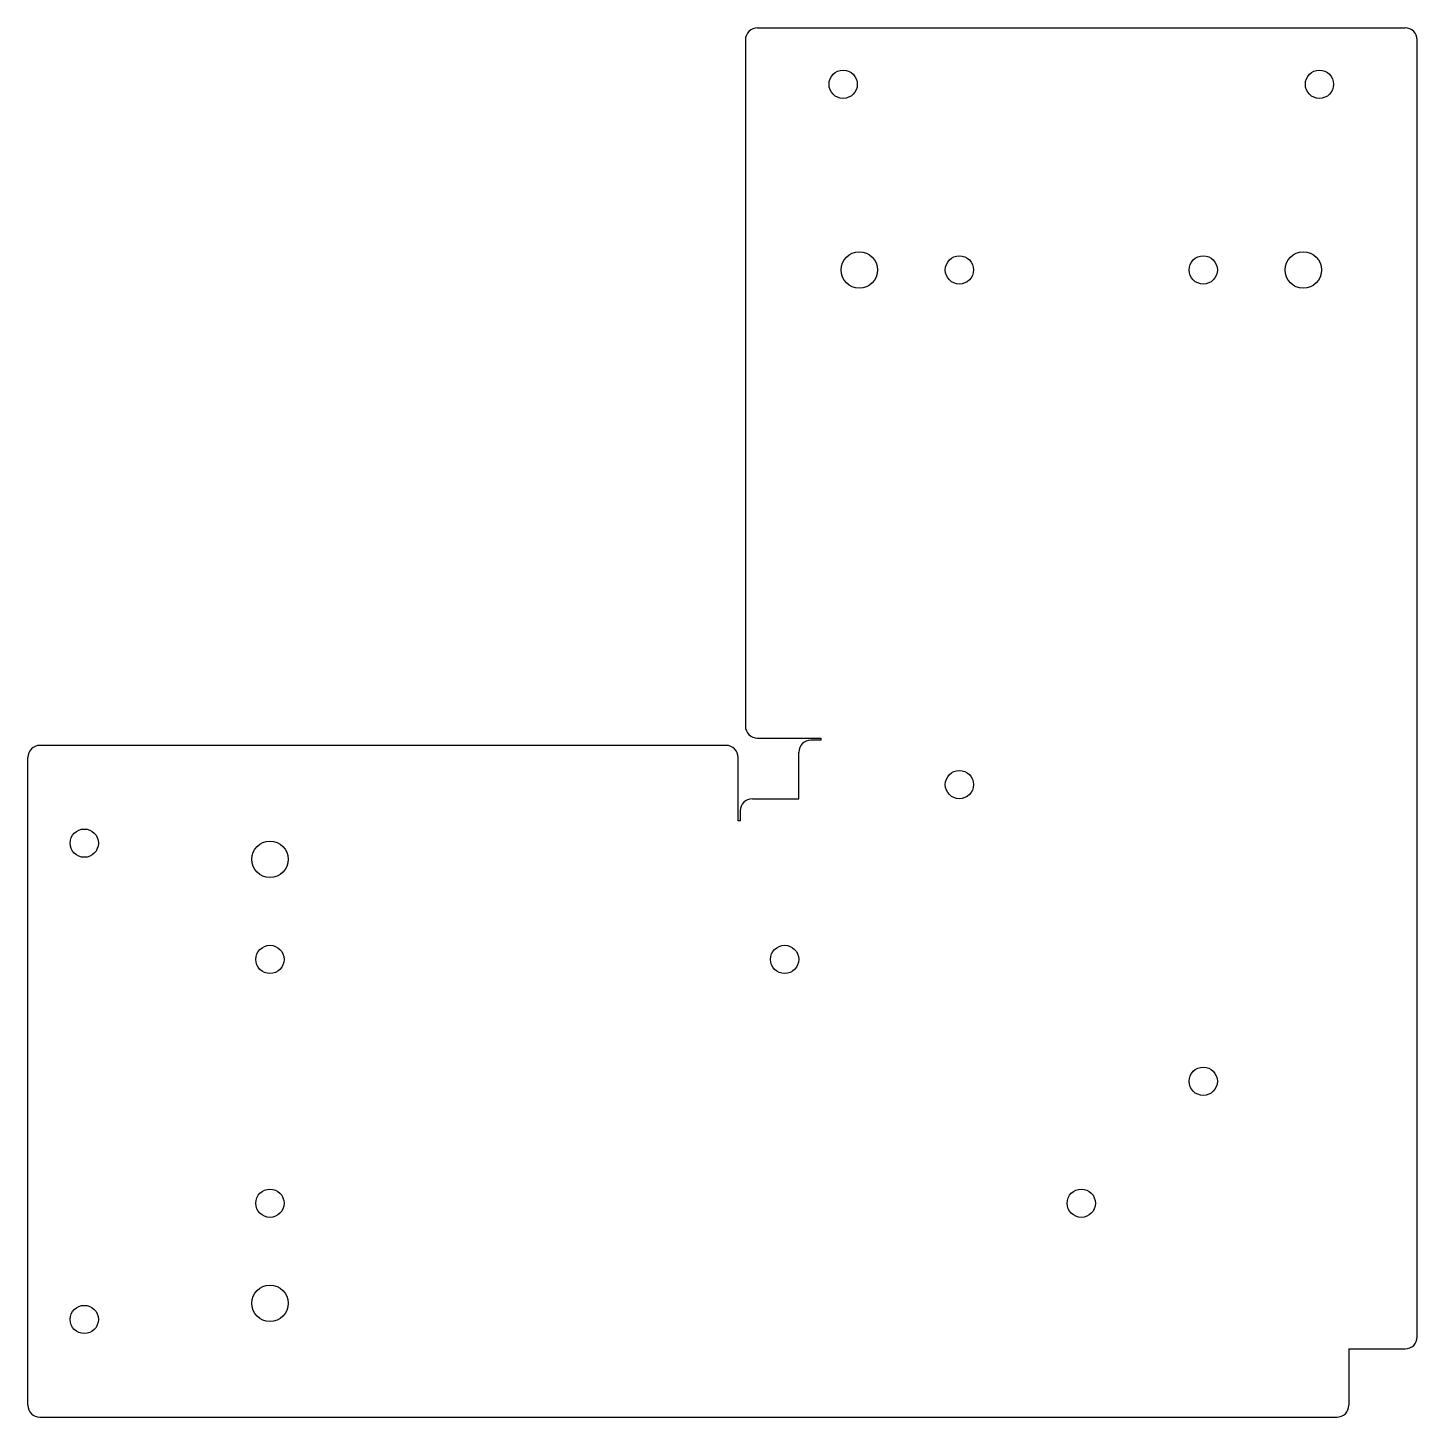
# Model space of a CAD drawing. Header units: millimetres. Extents: x 0 to 344, y -83 to 261.
import ezdxf

# ---------------------------------------------------------------- set-up
doc = ezdxf.new("R2010")
doc.units = ezdxf.units.MM

msp = doc.modelspace()

# ---------------------------------------------------------------- linework, layer by layer
at = {"color": 7, "linetype": 'Continuous', "lineweight": 25}
for p, q in [((180.78, 261), (341.22, 261)), ((177.78, 258), (177.78, 88)), ((344.22, -63.29), (344.22, 258)), ((173, 83.22), (3, 83.22)), ((180.78, 85), (196.5, 85)), ((196.5, 84.5), (194, 84.5)), ((196.5, 85), (196.5, 84.5)), ((0, -80.22), (0, 80.22)), ((176, 64.5), (176, 80.22)), ((191, 70), (191, 81.5)), ((179.5, 70), (191, 70)), ((176.5, 67), (176.5, 64.5)), ((176.5, 64.5), (176, 64.5)), ((327.29, -66.29), (341.22, -66.29)), ((327.29, -66.29), (327.29, -80.22)), ((3, -83.22), (324.29, -83.22))]:
    msp.add_line(p, q, dxfattribs=at)
for centre, radius in [((202, 247), 3.5), ((320, 247), 3.5), ((206, 201), 4.5), ((230.8, 201), 3.5), ((291.2, 201), 3.5), ((316, 201), 4.5), ((230.8, 73.5), 3.5), ((14, 59), 3.5), ((60, 55), 4.5), ((60, 30.2), 3.5), ((187.5, 30.2), 3.5), ((291.2, 0), 3.5), ((60, -30.2), 3.5), ((261, -30.2), 3.5), ((60, -55), 4.5), ((14, -59), 3.5)]:
    msp.add_circle(centre, radius, dxfattribs=at)
for centre, start, end in [((180.78, 258), 90, 180), ((341.22, 258), 0, 90), ((180.78, 88), 180, 270), ((3, 80.22), 90, 180), ((173, 80.22), 0, 90), ((194, 81.5), 90, 180), ((179.5, 67), 90, 180), ((341.22, -63.29), 270, 0), ((3, -80.22), 180, 270), ((324.29, -80.22), 270, 0)]:
    msp.add_arc(centre, 3, start, end, dxfattribs=at)

doc.saveas('drawing.dxf')
